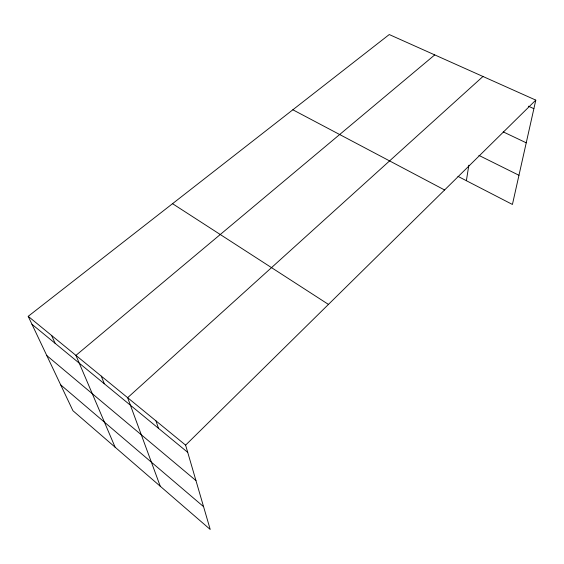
<?xml version="1.0" encoding="UTF-8"?>
<svg xmlns="http://www.w3.org/2000/svg" width="564" height="564" viewBox="0 0 564 564"><rect width="100%" height="100%" fill="white"/><g stroke="black" fill="none" stroke-linecap="round" stroke-linejoin="round"><path stroke-width="0.85" d="M466.372 180.706L468.839 165.231M28.2 316.326L185.612 445.137L210.217 529.455L72.939 410.719L28.2 316.326L389.252 34.545L535.8 100.117L512.429 204.457L457.947 176.356M185.612 445.137L535.8 100.117M482.974 76.478L127.64 397.698L160.254 486.246M434.745 54.898L75.936 355.39L115.112 447.196M528.419 106.201L533.882 108.676M503.222 131.877L526.233 142.812M478.899 155.389L518.965 175.284M292.85 109.783L444.594 189.976M172.535 203.682L328.452 304.412M31.965 324.272L187.72 452.356M46.812 355.588L195.962 480.591M60.679 384.852L203.569 506.662M51.599 335.474L55.152 343.335M101.259 376.11L104.319 383.767M155.995 420.899L158.449 428.287"/></g></svg>
